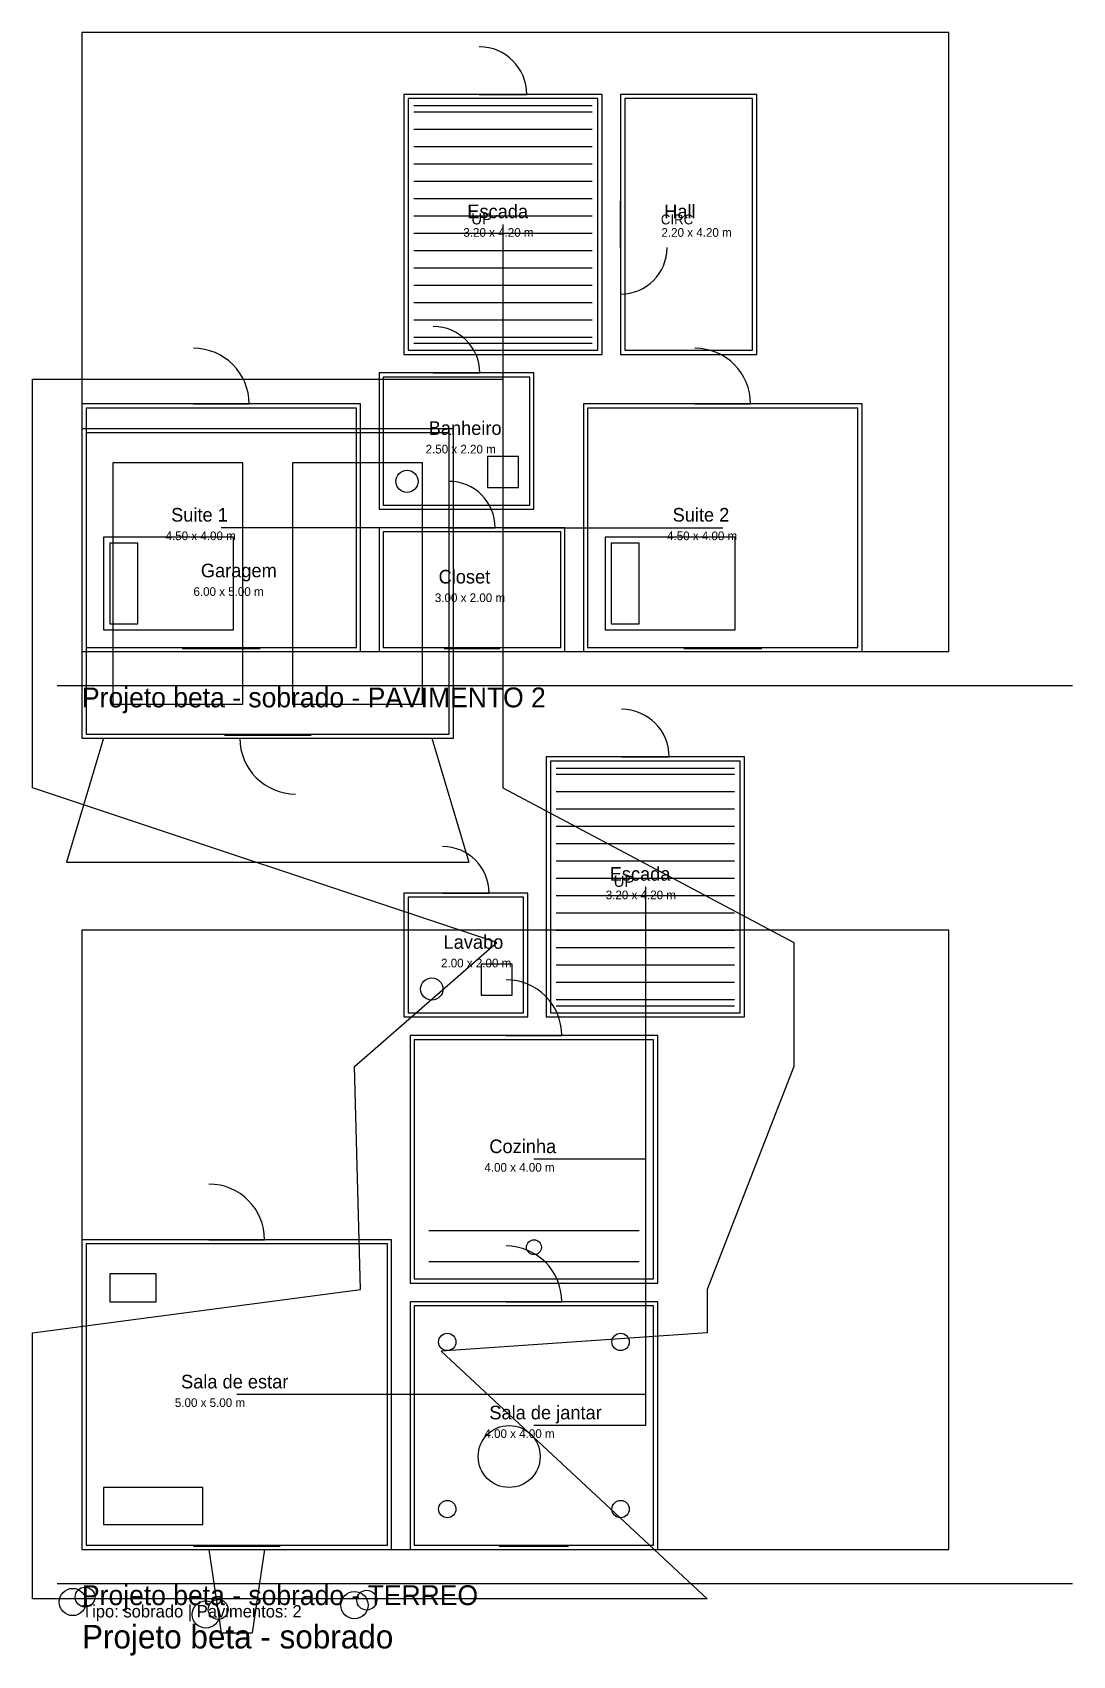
# Model space of a CAD drawing. Extents: x -0.8 to 16, y -1.7 to 24.5.
import ezdxf

# ---------------------------------------------------------------- set-up
doc = ezdxf.new("R2010")
doc.units = 0

msp = doc.modelspace()

# ---------------------------------------------------------------- linework, layer by layer
at = {"layer": 'CIRCULATION', "color": 8}
for p, q in [((6.8, 21.4), (6.8, 16.5)), ((6.8, 21.4), (6.8, 16.5)), ((6.8, 16.5), (2.25, 16.5)), ((6.8, 16.5), (10.35, 16.5)), ((9.1, 10.7), (9.1, 2.5)), ((9.1, 10.7), (9.1, 2)), ((9.1, 10.7), (9.1, 6.3)), ((9.1, 6.3), (7.3, 6.3)), ((9.1, 2.5), (2.5, 2.5)), ((9.1, 2), (7.3, 2))]:
    msp.add_line(p, q, dxfattribs=at)
at = {"layer": 'DOORS', "color": 1}
for p, q in [((6.416, 23.5), (7.184, 23.5)), ((8.7, 21.025), (8.7, 21.775)), ((5.675, 19), (6.425, 19)), ((1.8, 18.5), (2.7, 18.5)), ((9.9, 18.5), (10.8, 18.5)), ((5.925, 16.5), (6.675, 16.5)), ((2.55, 13.1), (3.45, 13.1)), ((8.716, 12.8), (9.484, 12.8)), ((5.825, 10.6), (6.575, 10.6)), ((6.85, 8.3), (7.75, 8.3)), ((2.05, 5), (2.95, 5)), ((6.85, 4), (7.75, 4))]:
    msp.add_line(p, q, dxfattribs=at)
at = {"layer": 'DOORS', "color": 6}
for centre, radius, start, end in [((6.416, 23.5), 0.768, 0, 90), ((8.7, 21.025), 0.75, 270, 360), ((5.675, 19), 0.75, 0, 90), ((1.8, 18.5), 0.9, 0, 90), ((9.9, 18.5), 0.9, 0, 90), ((5.925, 16.5), 0.75, 0, 90), ((8.716, 12.8), 0.768, 0, 90), ((3.45, 13.1), 0.9, 180, 270), ((5.825, 10.6), 0.75, 0, 90), ((6.85, 8.3), 0.9, 0, 90), ((2.05, 5), 0.9, 0, 90), ((6.85, 4), 0.9, 0, 90)]:
    msp.add_arc(centre, radius, start, end, dxfattribs=at)
at = {"layer": 'FIXTURES', "color": 4}
for p, q in [((7.05, 17.65), (6.55, 17.65)), ((6.55, 17.65), (6.55, 17.15)), ((7.05, 17.15), (7.05, 17.65)), ((6.55, 17.15), (7.05, 17.15)), ((6.95, 9.45), (6.45, 9.45)), ((6.45, 9.45), (6.45, 8.95)), ((6.95, 8.95), (6.95, 9.45)), ((6.45, 8.95), (6.95, 8.95))]:
    msp.add_line(p, q, dxfattribs=at)
at = {"layer": 'FIXTURES', "color": 3}
for p, q in [((5.6, 5.15), (9, 5.15)), ((5.6, 4.65), (9, 4.65))]:
    msp.add_line(p, q, dxfattribs=at)
at = {"layer": 'FIXTURES', "color": 2}
for centre in [(5.25, 17.25), (5.65, 9.05)]:
    msp.add_circle(centre, 0.18, dxfattribs=at)
at = {"layer": 'FIXTURES', "color": 1}
msp.add_circle((7.3, 4.88), 0.12, dxfattribs=at)
at = {"layer": 'FURNITURE', "color": 5}
for p, q in [((2.6, 17.55), (0.5, 17.55)), ((0.5, 17.55), (0.5, 13.65)), ((2.6, 13.65), (2.6, 17.55)), ((5.5, 17.55), (3.4, 17.55)), ((3.4, 17.55), (3.4, 13.65)), ((5.5, 13.65), (5.5, 17.55)), ((0.5, 13.65), (2.6, 13.65)), ((3.4, 13.65), (5.5, 13.65))]:
    msp.add_line(p, q, dxfattribs=at)
at = {"layer": 'FURNITURE', "color": 6}
for p, q in [((2.45, 16.35), (0.35, 16.35)), ((0.35, 16.35), (0.35, 14.85)), ((2.45, 14.85), (2.45, 16.35)), ((10.55, 16.35), (8.45, 16.35)), ((8.45, 16.35), (8.45, 14.85)), ((10.55, 14.85), (10.55, 16.35)), ((0.35, 14.85), (2.45, 14.85)), ((8.45, 14.85), (10.55, 14.85)), ((1.2, 4.45), (0.45, 4.45)), ((0.45, 4.45), (0.45, 4)), ((1.2, 4), (1.2, 4.45)), ((0.45, 4), (1.2, 4)), ((1.95, 1), (0.35, 1)), ((0.35, 1), (0.35, 0.4)), ((1.95, 0.4), (1.95, 1)), ((0.35, 0.4), (1.95, 0.4))]:
    msp.add_line(p, q, dxfattribs=at)
at = {"layer": 'FURNITURE', "color": 8}
for p, q in [((0.9, 16.25), (0.45, 16.25)), ((0.45, 16.25), (0.45, 14.95)), ((0.9, 14.95), (0.9, 16.25)), ((9, 16.25), (8.55, 16.25)), ((8.55, 16.25), (8.55, 14.95)), ((9, 14.95), (9, 16.25)), ((0.45, 14.95), (0.9, 14.95)), ((8.55, 14.95), (9, 14.95))]:
    msp.add_line(p, q, dxfattribs=at)
at = {"layer": 'FURNITURE', "color": 2}
for centre, radius in [((5.9, 3.35), 0.14), ((8.7, 3.35), 0.14), ((6.9, 1.5), 0.5), ((5.9, 0.65), 0.14), ((8.7, 0.65), 0.14)]:
    msp.add_circle(centre, radius, dxfattribs=at)
at = {"layer": 'GUIDES', "color": 9}
for p, q in [((-0.4, 13.95), (16, 13.95)), ((-0.4, -0.55), (16, -0.55))]:
    msp.add_line(p, q, dxfattribs=at)
at = {"layer": 'LANDSCAPE', "color": 2}
for p, q in [((0.35, 13.1), (-0.25, 11.1)), ((5.65, 13.1), (6.25, 11.1)), ((-0.25, 11.1), (6.25, 11.1))]:
    msp.add_line(p, q, dxfattribs=at)
at = {"layer": 'LANDSCAPE', "color": 3}
for p, q in [((2.05, 0), (2.25, -1.35)), ((2.95, 0), (2.75, -1.35)), ((2.25, -1.35), (2.75, -1.35))]:
    msp.add_line(p, q, dxfattribs=at)
for centre, radius in [((-0.15, -0.85), 0.22), ((0.05, -0.77), 0.16), ((4.4, -0.9), 0.22), ((4.6, -0.82), 0.16), ((2, -1.05), 0.22), ((2.2, -0.97), 0.16)]:
    msp.add_circle(centre, radius, dxfattribs=at)
at = {"layer": 'OUTLINE', "color": 3}
for p, q in [((-0.8, 12.3), (-0.8, 18.9)), ((-0.8, 18.9), (6.8, 18.9)), ((6.8, 18.9), (6.8, 12.3)), ((6.7, 9.8), (-0.8, 12.3)), ((6.8, 12.3), (11.5, 9.8)), ((4.4, 7.8), (6.7, 9.8)), ((11.5, 9.8), (11.5, 7.8)), ((4.5, 4.2), (4.4, 7.8)), ((11.5, 7.8), (10.1, 4.2)), ((-0.8, 3.5), (4.5, 4.2)), ((10.1, 4.2), (10.1, 3.5)), ((-0.8, 3.2), (-0.8, 3.5)), ((10.1, 3.5), (5.8, 3.2)), ((-0.8, -0.8), (-0.8, 3.2)), ((5.8, 3.2), (10.1, -0.8)), ((10.1, -0.8), (-0.8, -0.8))]:
    msp.add_line(p, q, dxfattribs=at)
at = {"layer": 'PLOT', "color": 8}
for p, q in [((14, 24.5), (0, 24.5)), ((0, 24.5), (0, 14.5)), ((14, 14.5), (14, 24.5)), ((0, 14.5), (14, 14.5)), ((14, 10), (0, 10)), ((0, 10), (0, 0)), ((14, 0), (14, 10)), ((0, 0), (14, 0))]:
    msp.add_line(p, q, dxfattribs=at)
at = {"layer": 'STAIRS', "color": 4}
for p, q in [((5.36, 23.32), (8.24, 23.32)), ((5.36, 23.22), (8.24, 23.22)), ((5.36, 22.94), (8.24, 22.94)), ((5.36, 22.66), (8.24, 22.66)), ((5.36, 22.38), (8.24, 22.38)), ((5.36, 22.1), (8.24, 22.1)), ((5.36, 21.82), (8.24, 21.82)), ((5.36, 21.54), (8.24, 21.54)), ((5.36, 21.26), (8.24, 21.26)), ((5.36, 20.98), (8.24, 20.98)), ((5.36, 20.7), (8.24, 20.7)), ((5.36, 20.42), (8.24, 20.42)), ((5.36, 20.14), (8.24, 20.14)), ((5.36, 19.86), (8.24, 19.86)), ((5.36, 19.58), (8.24, 19.58)), ((5.36, 19.48), (8.24, 19.48)), ((7.66, 12.62), (10.54, 12.62)), ((7.66, 12.52), (10.54, 12.52)), ((7.66, 12.24), (10.54, 12.24)), ((7.66, 11.96), (10.54, 11.96)), ((7.66, 11.68), (10.54, 11.68)), ((7.66, 11.4), (10.54, 11.4)), ((7.66, 11.12), (10.54, 11.12)), ((7.66, 10.84), (10.54, 10.84)), ((7.66, 10.56), (10.54, 10.56)), ((7.66, 10.28), (10.54, 10.28)), ((7.66, 10), (10.54, 10)), ((7.66, 9.72), (10.54, 9.72)), ((7.66, 9.44), (10.54, 9.44)), ((7.66, 9.16), (10.54, 9.16)), ((7.66, 8.88), (10.54, 8.88)), ((7.66, 8.78), (10.54, 8.78))]:
    msp.add_line(p, q, dxfattribs=at)
at = {"layer": 'WALLS', "color": 7}
for p, q in [((8.4, 23.5), (5.2, 23.5)), ((5.2, 23.5), (5.2, 19.3)), ((8.4, 19.3), (8.4, 23.5)), ((10.9, 23.5), (8.7, 23.5)), ((8.7, 23.5), (8.7, 19.3)), ((10.9, 19.3), (10.9, 23.5)), ((5.2, 19.3), (8.4, 19.3)), ((8.7, 19.3), (10.9, 19.3)), ((7.3, 19), (4.8, 19)), ((4.8, 19), (4.8, 16.8)), ((7.3, 16.8), (7.3, 19)), ((4.5, 18.5), (0, 18.5)), ((0, 18.5), (0, 14.5)), ((4.5, 14.5), (4.5, 18.5)), ((12.6, 18.5), (8.1, 18.5)), ((8.1, 18.5), (8.1, 14.5)), ((12.6, 14.5), (12.6, 18.5)), ((6, 18.1), (0, 18.1)), ((0, 18.1), (0, 13.1)), ((6, 13.1), (6, 18.1)), ((4.8, 16.8), (7.3, 16.8)), ((7.8, 16.5), (4.8, 16.5)), ((4.8, 16.5), (4.8, 14.5)), ((7.8, 14.5), (7.8, 16.5)), ((0, 14.5), (4.5, 14.5)), ((4.8, 14.5), (7.8, 14.5)), ((8.1, 14.5), (12.6, 14.5)), ((0, 13.1), (6, 13.1)), ((10.7, 12.8), (7.5, 12.8)), ((7.5, 12.8), (7.5, 8.6)), ((10.7, 8.6), (10.7, 12.8)), ((7.2, 10.6), (5.2, 10.6)), ((5.2, 10.6), (5.2, 8.6)), ((7.2, 8.6), (7.2, 10.6)), ((5.2, 8.6), (7.2, 8.6)), ((7.5, 8.6), (10.7, 8.6)), ((9.3, 8.3), (5.3, 8.3)), ((5.3, 8.3), (5.3, 4.3)), ((9.3, 4.3), (9.3, 8.3)), ((5, 5), (0, 5)), ((0, 5), (0, 0)), ((5, 0), (5, 5)), ((5.3, 4.3), (9.3, 4.3)), ((9.3, 4), (5.3, 4)), ((5.3, 4), (5.3, 0)), ((9.3, 0), (9.3, 4)), ((0, 0), (5, 0)), ((5.3, 0), (9.3, 0))]:
    msp.add_line(p, q, dxfattribs=at)
at = {"layer": 'WALLS_INNER', "color": 8}
for p, q in [((8.332, 23.433), (5.268, 23.433)), ((5.268, 23.433), (5.268, 19.367)), ((8.332, 19.367), (8.332, 23.433)), ((10.832, 23.433), (8.768, 23.433)), ((8.768, 23.433), (8.768, 19.367)), ((10.832, 19.367), (10.832, 23.433)), ((5.268, 19.367), (8.332, 19.367)), ((8.768, 19.367), (10.832, 19.367)), ((7.232, 18.933), (4.867, 18.933)), ((4.867, 18.933), (4.867, 16.867)), ((7.232, 16.867), (7.232, 18.933)), ((4.433, 18.433), (0.068, 18.433)), ((0.068, 18.433), (0.068, 14.568)), ((4.433, 14.568), (4.433, 18.433)), ((12.532, 18.433), (8.168, 18.433)), ((8.168, 18.433), (8.168, 14.568)), ((12.532, 14.568), (12.532, 18.433)), ((5.933, 18.033), (0.068, 18.033)), ((0.068, 18.033), (0.068, 13.168)), ((5.933, 13.168), (5.933, 18.033)), ((4.867, 16.867), (7.232, 16.867)), ((7.732, 16.433), (4.867, 16.433)), ((4.867, 16.433), (4.867, 14.568)), ((7.732, 14.568), (7.732, 16.433)), ((0.068, 14.568), (4.433, 14.568)), ((4.867, 14.568), (7.732, 14.568)), ((8.168, 14.568), (12.532, 14.568)), ((0.068, 13.168), (5.933, 13.168)), ((10.632, 12.732), (7.567, 12.732)), ((7.567, 12.732), (7.567, 8.668)), ((10.632, 8.668), (10.632, 12.732)), ((7.133, 10.533), (5.268, 10.533)), ((5.268, 10.533), (5.268, 8.668)), ((7.133, 8.668), (7.133, 10.533)), ((5.268, 8.668), (7.133, 8.668)), ((7.567, 8.668), (10.632, 8.668)), ((9.232, 8.232), (5.367, 8.232)), ((5.367, 8.232), (5.367, 4.367)), ((9.232, 4.367), (9.232, 8.232)), ((4.933, 4.933), (0.068, 4.933)), ((0.068, 4.933), (0.068, 0.068)), ((4.933, 0.068), (4.933, 4.933)), ((5.367, 4.367), (9.232, 4.367)), ((9.232, 3.933), (5.367, 3.933)), ((5.367, 3.933), (5.367, 0.068)), ((9.232, 0.068), (9.232, 3.933)), ((0.068, 0.068), (4.933, 0.068)), ((5.367, 0.068), (9.232, 0.068))]:
    msp.add_line(p, q, dxfattribs=at)
at = {"layer": 'WINDOWS', "color": 5}
for p, q in [((1.62, 14.55), (2.88, 14.55)), ((5.85, 14.55), (6.75, 14.55)), ((9.72, 14.55), (10.98, 14.55)), ((2.3, 13.15), (3.7, 13.15)), ((1.8, 0.05), (3.2, 0.05)), ((6.74, 0.05), (7.86, 0.05))]:
    msp.add_line(p, q, dxfattribs=at)

# ---------------------------------------------------------------- texts
at = {"layer": 'STAIRS', "color": 1}
for p in [(6.288, 21.4), (8.588, 10.7)]:
    msp.add_text('UP', height=0.18, dxfattribs=at).set_placement(p)
at = {"layer": 'TEXT', "color": 2}
for s, height, p in [('Escada', 0.22, (6.224, 21.5)), ('Hall', 0.22, (9.404, 21.5)), ('Banheiro', 0.22, (5.6, 18)), ('Suite 1', 0.22, (1.44, 16.6)), ('Suite 2', 0.22, (9.54, 16.6)), ('Garagem', 0.22, (1.92, 15.7)), ('Closet', 0.22, (5.76, 15.6)), ('Escada', 0.22, (8.524, 10.8)), ('Lavabo', 0.22, (5.84, 9.7)), ('Cozinha', 0.22, (6.58, 6.4)), ('Sala de estar', 0.22, (1.6, 2.6)), ('Sala de jantar', 0.22, (6.58, 2.1)), ('Projeto beta - sobrado', 0.38, (0, -1.6))]:
    msp.add_text(s, height=height, dxfattribs=at).set_placement(p)
at = {"layer": 'TEXT', "color": 5}
msp.add_text('CIRC', height=0.16, dxfattribs=at).set_placement((9.35, 21.4))
at = {"layer": 'TEXT', "color": 8}
for s, height, p in [('3.20 x 4.20 m', 0.14, (6.16, 21.2)), ('2.20 x 4.20 m', 0.14, (9.36, 21.2)), ('2.50 x 2.20 m', 0.14, (5.55, 17.7)), ('4.50 x 4.00 m', 0.14, (1.35, 16.3)), ('4.50 x 4.00 m', 0.14, (9.45, 16.3)), ('6.00 x 5.00 m', 0.14, (1.8, 15.4)), ('3.00 x 2.00 m', 0.14, (5.7, 15.3)), ('3.20 x 4.20 m', 0.14, (8.46, 10.5)), ('2.00 x 2.00 m', 0.14, (5.8, 9.4)), ('4.00 x 4.00 m', 0.14, (6.5, 6.1)), ('5.00 x 5.00 m', 0.14, (1.5, 2.3)), ('4.00 x 4.00 m', 0.14, (6.5, 1.8)), ('Tipo: sobrado | Pavimentos: 2', 0.2, (0, -1.1))]:
    msp.add_text(s, height=height, dxfattribs=at).set_placement(p)
at = {"layer": 'TEXT', "color": 3}
for s, p in [('Projeto beta - sobrado - PAVIMENTO 2', (0, 13.6)), ('Projeto beta - sobrado - TERREO', (0, -0.9))]:
    msp.add_text(s, height=0.32, dxfattribs=at).set_placement(p)

doc.saveas('drawing.dxf')
